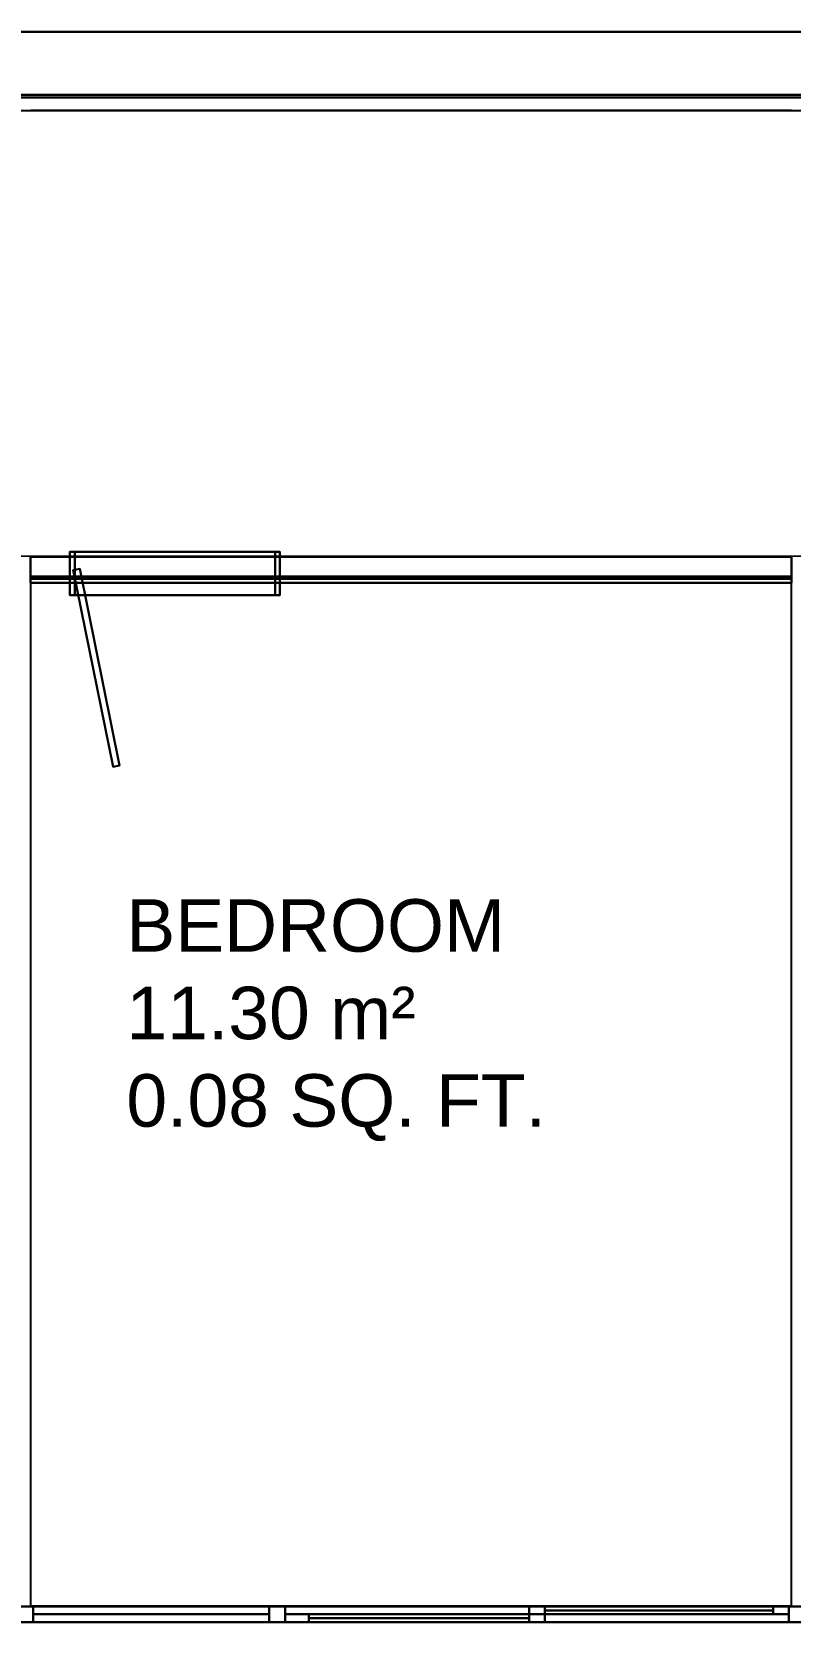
# Model space of a CAD drawing. Header units: metres. Extents: x 0 to 34.6, y -10.7 to 20.6.
# Drawn here: x 17.05 to 19.94, y 2.43 to 8.5 of the extents above; entities that cross this region are included whole.
import ezdxf

# ---------------------------------------------------------------- set-up
doc = ezdxf.new("R2010")
doc.units = ezdxf.units.M
doc.header["$MEASUREMENT"] = 0
doc.layers.get('0').update_dxf_attribs({"linetype": 'CONTINUOUS'})
doc.layers.add('PYDXF', color=90, linetype='CONTINUOUS')
doc.styles.get("Standard").update_dxf_attribs({"font": 'ARIAL.TTF'})

msp = doc.modelspace()

# ---------------------------------------------------------------- linework, layer by layer
for points in [[(20, 8.5), (13, 8.5), (13, 8.5), (20, 8.5)], [(13, 8.25), (20, 8.25), (20, 8.5), (13, 8.5)], [(13, 8.25), (13, 8.5), (20, 8.5), (20, 8.25)], [(21, 8.26, 0.1), (17, 8.26, 0.1), (17, 8.26, 0.1), (21, 8.26, 0.1)], [(17.2, 8.2, 0.1), (17.05, 8.2, 0.1), (17.05, 8.2, 0.1), (17.2, 8.2, 0.1)], [(18, 8.2, 0.1), (17.2, 8.2, 0.1), (17.2, 8.2, 0.1), (18, 8.2, 0.1)], [(19.95, 8.2, 0.1), (18, 8.2, 0.1), (18, 8.2, 0.1), (19.95, 8.2, 0.1)], [(17.2181, 6.5184, 2.6), (17.2, 6.5184, 2.6), (17.2, 6.5184, 2.6), (17.2181, 6.5184, 2.6)], [(17.2, 6.5184, 2.6), (17.2, 6.3531, 2.6), (17.2, 6.3531, 2.6), (17.2, 6.5184, 2.6)], [(17.2, 6.3531, 2.6), (17.2181, 6.3531, 2.6), (17.2181, 6.5184, 2.6), (17.2, 6.5184, 2.6)], [(17.2, 6.3531, 2.6), (17.2, 6.5184, 2.6), (17.2181, 6.5184, 2.6), (17.2181, 6.3531, 2.6)], [(17.2, 6.5184, 2.6), (17.2, 6.3531, 2.6), (17.2, 6.3531, 2.6), (17.2, 6.5184, 2.6)], [(17.2181, 6.5184, 2.6), (17.2, 6.5184, 2.6), (17.2, 6.5184, 2.6), (17.2181, 6.5184, 2.6)], [(17.9821, 6.5184, 2.6), (17.2181, 6.5184, 2.6), (17.2181, 6.5184, 2.6), (17.9821, 6.5184, 2.6)], [(17.2181, 6.3531, 2.6), (17.9821, 6.3531, 2.6), (17.9821, 6.5184, 2.6), (17.2181, 6.5184, 2.6)], [(17.2181, 6.3531, 2.6), (17.2181, 6.5184, 2.6), (17.9821, 6.5184, 2.6), (17.9821, 6.3531, 2.6)], [(17.2181, 6.3531, 2.6), (17.2181, 6.5184, 2.6), (17.2181, 6.5184, 2.6), (17.2181, 6.3531, 2.6)], [(17.9821, 6.3531, 2.6), (17.9821, 6.5184, 2.6), (18, 6.5184, 2.6), (18, 6.3531, 2.6)], [(17.9821, 6.3531, 2.6), (18, 6.3531, 2.6), (18, 6.5184, 2.6), (17.9821, 6.5184, 2.6)], [(18, 6.5184, 2.6), (17.9821, 6.5184, 2.6), (17.9821, 6.5184, 2.6), (18, 6.5184, 2.6)], [(17.9821, 6.5184, 2.6), (17.9821, 6.3531, 2.6), (17.9821, 6.3531, 2.6), (17.9821, 6.5184, 2.6)], [(18, 6.5184, 2.6), (17.9821, 6.5184, 2.6), (17.9821, 6.5184, 2.6), (18, 6.5184, 2.6)], [(18, 6.3531, 2.6), (18, 6.5184, 2.6), (18, 6.5184, 2.6), (18, 6.3531, 2.6)], [(18, 6.3531, 2.6), (18, 6.5184, 2.6), (18, 6.5184, 2.6), (18, 6.3531, 2.6)], [(17.2, 6.5, 0.1), (17.05, 6.5, 0.1), (17.05, 6.5, 0.1), (17.2, 6.5, 0.1)], [(17.2, 6.5, 0.1), (17.05, 6.5, 0.1), (17.05, 6.5, 0.1), (17.2, 6.5, 0.1)], [(17.05, 6.4252, 0.1), (17.05, 6.5, 0.1), (17.2, 6.5, 0.1), (17.2, 6.4252, 0.1)], [(17.05, 6.5, 0.1), (17.05, 6.4252, 0.1), (17.2, 6.4252, 0.1), (17.2, 6.5, 0.1)], [(17.2, 6.4252, 0.1), (17.2, 6.5, 0.1), (18, 6.5, 0.1), (18, 6.4252, 0.1)], [(18, 6.5, 0.1), (17.2, 6.5, 0.1), (17.2, 6.5, 0.1), (18, 6.5, 0.1)], [(17.2, 6.5, 0.1), (17.2, 6.4, 0.1), (18, 6.4, 0.1), (18, 6.5, 0.1)], [(18, 6.5, 0.1), (18, 6.4, 0.1), (17.2, 6.4, 0.1), (17.2, 6.5, 0.1)], [(17.2, 6.5, 0.1), (17.2, 6.4, 0.1), (17.2, 6.4, 0.1), (17.2, 6.5, 0.1)], [(17.2, 6.5, 0.1), (17.2, 6.4252, 0.1), (18, 6.4252, 0.1), (18, 6.5, 0.1)], [(17.2373, 6.4535, 2.6), (17.389, 5.7047, 2.6), (17.3648, 5.6998, 2.6), (17.213, 6.4486, 2.6)], [(17.2373, 6.4535, 2.6), (17.213, 6.4486, 2.6), (17.3648, 5.6998, 2.6), (17.389, 5.7047, 2.6)], [(17.2373, 6.4535, 2.6), (17.2373, 6.4535, 2.6), (17.213, 6.4486, 2.6)], [(17.213, 6.4486, 2.6), (17.213, 6.4486, 2.6), (17.3648, 5.6998, 2.6)], [(17.389, 5.7047, 2.6), (17.389, 5.7047, 2.6), (17.2373, 6.4535, 2.6)], [(18, 6.4252, 0.1), (18, 6.5, 0.1), (19.95, 6.5, 0.1), (19.95, 6.4252, 0.1)], [(19.95, 6.5, 0.1), (18, 6.5, 0.1), (18, 6.5, 0.1), (19.95, 6.5, 0.1)], [(19.95, 6.5, 0.1), (18, 6.5, 0.1), (18, 6.5, 0.1), (19.95, 6.5, 0.1)], [(18, 6.5, 0.1), (18, 6.4, 0.1), (18, 6.4, 0.1), (18, 6.5, 0.1)], [(18, 6.5, 0.1), (18, 6.4252, 0.1), (19.95, 6.4252, 0.1), (19.95, 6.5, 0.1)], [(17.05, 6.4252, 0.1), (17.05, 6.4154, 0.1), (17.2, 6.4154, 0.1), (17.2, 6.4252, 0.1)], [(17.05, 6.4154, 0.1), (17.05, 6.4252, 0.1), (17.2, 6.4252, 0.1), (17.2, 6.4154, 0.1)], [(17.05, 6.4154, 0.1), (17.05, 6.4, 0.1), (17.2, 6.4, 0.1), (17.2, 6.4154, 0.1)], [(17.05, 6.4, 0.1), (17.05, 6.4154, 0.1), (17.2, 6.4154, 0.1), (17.2, 6.4, 0.1)], [(17.05, 6.4, 0.1), (17.2, 6.4, 0.1), (17.2, 6.4, 0.1), (17.05, 6.4, 0.1)], [(17.05, 6.4, 0.1), (17.2, 6.4, 0.1), (17.2, 6.4, 0.1), (17.05, 6.4, 0.1)], [(17.2, 6.4252, 0.1), (17.2, 6.4154, 0.1), (18, 6.4154, 0.1), (18, 6.4252, 0.1)], [(17.2, 6.4154, 0.1), (17.2, 6.4252, 0.1), (18, 6.4252, 0.1), (18, 6.4154, 0.1)], [(17.2, 6.4154, 0.1), (17.2, 6.4, 0.1), (18, 6.4, 0.1), (18, 6.4154, 0.1)], [(17.2, 6.4, 0.1), (17.2, 6.4154, 0.1), (18, 6.4154, 0.1), (18, 6.4, 0.1)], [(17.2, 6.4, 0.1), (18, 6.4, 0.1), (18, 6.4, 0.1), (17.2, 6.4, 0.1)], [(18, 6.4252, 0.1), (18, 6.4154, 0.1), (19.95, 6.4154, 0.1), (19.95, 6.4252, 0.1)], [(18, 6.4154, 0.1), (18, 6.4252, 0.1), (19.95, 6.4252, 0.1), (19.95, 6.4154, 0.1)], [(18, 6.4154, 0.1), (18, 6.4, 0.1), (19.95, 6.4, 0.1), (19.95, 6.4154, 0.1)], [(18, 6.4, 0.1), (18, 6.4154, 0.1), (19.95, 6.4154, 0.1), (19.95, 6.4, 0.1)], [(18, 6.4, 0.1), (19.95, 6.4, 0.1), (19.95, 6.4, 0.1), (18, 6.4, 0.1)], [(18, 6.4, 0.1), (19.95, 6.4, 0.1), (19.95, 6.4, 0.1), (18, 6.4, 0.1)], [(17.2, 6.3531, 2.6), (17.2181, 6.3531, 2.6), (17.2181, 6.3531, 2.6), (17.2, 6.3531, 2.6)], [(17.2, 6.3531, 2.6), (17.2181, 6.3531, 2.6), (17.2181, 6.3531, 2.6), (17.2, 6.3531, 2.6)], [(17.2181, 6.3531, 2.6), (17.9821, 6.3531, 2.6), (17.9821, 6.3531, 2.6), (17.2181, 6.3531, 2.6)], [(17.9821, 6.3531, 2.6), (18, 6.3531, 2.6), (18, 6.3531, 2.6), (17.9821, 6.3531, 2.6)], [(17.9821, 6.3531, 2.6), (18, 6.3531, 2.6), (18, 6.3531, 2.6), (17.9821, 6.3531, 2.6)], [(17.3648, 5.6998, 2.6), (17.3648, 5.6998, 2.6), (17.389, 5.7047, 2.6)], [(17.06, 2.5, 0.1), (17.06, 2.44, 0.1), (17, 2.44, 0.1), (17, 2.5, 0.1)], [(17.06, 2.5, 0.1), (17, 2.5, 0.1), (17, 2.5, 0.1), (17.06, 2.5, 0.1)], [(17.06, 2.5, 0.1), (17, 2.5, 0.1), (17, 2.5, 0.1), (17.06, 2.5, 0.1)], [(17.06, 2.5, 0.1), (17, 2.5, 0.1), (17, 2.44, 0.1), (17.06, 2.44, 0.1)], [(17.06, 2.5, 0.1), (17.06, 2.5, 0.1), (17, 2.5, 0.1)], [(17.05, 2.5, 0.1), (17.2, 2.5, 0.1), (17.2, 2.5, 0.1), (17.05, 2.5, 0.1)], [(17.96, 2.5, 0.1), (17.96, 2.44, 0.1), (17.06, 2.44, 0.1), (17.06, 2.5, 0.1)], [(17.96, 2.5, 0.1), (17.06, 2.5, 0.1), (17.06, 2.44, 0.1), (17.96, 2.44, 0.1)], [(17.96, 2.5, 0.1), (17.06, 2.5, 0.1), (17.06, 2.5, 0.1), (17.96, 2.5, 0.1)], [(17.96, 2.5, 0.1), (17.06, 2.5, 0.1), (17.06, 2.44, 0.1), (17.96, 2.44, 0.1)], [(17.06, 2.44, 0.1), (17.06, 2.5, 0.1), (17.96, 2.5, 0.1), (17.96, 2.44, 0.1)], [(17.96, 2.5, 0.1), (17.96, 2.5, 0.1), (17.06, 2.5, 0.1)], [(17.06, 2.44, 0.1), (17.06, 2.5, 0.1), (17.06, 2.5, 0.1), (17.06, 2.44, 0.1)], [(17.2, 2.5, 0.1), (18, 2.5, 0.1), (18, 2.5, 0.1), (17.2, 2.5, 0.1)], [(18.02, 2.5, 0.1), (18.02, 2.44, 0.1), (17.96, 2.44, 0.1), (17.96, 2.5, 0.1)], [(18.02, 2.5, 0.1), (17.96, 2.5, 0.1), (17.96, 2.44, 0.1), (18.02, 2.44, 0.1)], [(18.02, 2.5, 0.1), (17.96, 2.5, 0.1), (17.96, 2.5, 0.1), (18.02, 2.5, 0.1)], [(18.02, 2.5, 0.1), (17.96, 2.5, 0.1), (17.96, 2.44, 0.1), (18.02, 2.44, 0.1)], [(17.96, 2.5, 0.1), (18.02, 2.5, 0.1), (18.02, 2.5, 0.1), (17.96, 2.5, 0.1)], [(18.02, 2.5, 0.1), (18.02, 2.5, 0.1), (17.96, 2.5, 0.1)], [(17.96, 2.44, 0.1), (17.96, 2.5, 0.1), (17.96, 2.5, 0.1), (17.96, 2.44, 0.1)], [(18, 2.5, 0.1), (19.95, 2.5, 0.1), (19.95, 2.5, 0.1), (18, 2.5, 0.1)], [(18.02, 2.44, 0.1), (18.02, 2.5, 0.1), (18.02, 2.5, 0.1), (18.02, 2.44, 0.1)], [(19.94, 2.44, 0.1), (19.94, 2.5, 0.1), (18.02, 2.5, 0.1), (18.02, 2.44, 0.1)], [(18.02, 2.44, 0.1), (18.02, 2.44, 0.1), (18.02, 2.5, 0.1)], [(19.94, 2.44, 0.1), (18.02, 2.44, 0.1), (18.02, 2.5, 0.1), (19.94, 2.5, 0.1)], [(19.94, 2.5, 0.1), (19.94, 2.5, 0.1), (18.02, 2.5, 0.1)], [(18.95, 2.5, 0.1), (19.01, 2.5, 0.1), (19.01, 2.5, 0.1), (18.95, 2.5, 0.1)], [(18.95, 2.5, 0.1), (19.01, 2.5, 0.1), (19.01, 2.5, 0.1), (18.95, 2.5, 0.1)], [(18.95, 2.5, 0.1), (19.01, 2.5, 0.1), (19.01, 2.5, 0.1), (18.95, 2.5, 0.1)], [(18.95, 2.5, 0.1), (18.95, 2.5, 0.1), (18.95, 2.47, 0.1)], [(18.95, 2.5, 0.1), (18.95, 2.5, 0.1), (18.95, 2.47, 0.1)], [(18.95, 2.5, 0.1), (18.95, 2.5, 0.1), (18.95, 2.47, 0.1)], [(18.95, 2.5, 0.1), (19.01, 2.5, 0.1), (19.01, 2.47, 0.1), (18.95, 2.47, 0.1)], [(19.01, 2.5, 0.1), (18.95, 2.5, 0.1), (18.95, 2.47, 0.1), (19.01, 2.47, 0.1)], [(19.01, 2.5, 0.1), (19.88, 2.5, 0.1), (19.88, 2.5, 0.1), (19.01, 2.5, 0.1)], [(19.01, 2.5, 0.1), (19.88, 2.5, 0.1), (19.88, 2.5, 0.1), (19.01, 2.5, 0.1)], [(19.01, 2.5, 0.1), (19.01, 2.5, 0.1), (19.01, 2.47, 0.1)], [(19.88, 2.5, 0.1), (19.01, 2.5, 0.1), (19.01, 2.47, 0.1), (19.88, 2.47, 0.1)], [(19.01, 2.5, 0.1), (19.88, 2.5, 0.1), (19.88, 2.47, 0.1), (19.01, 2.47, 0.1)], [(19.01, 2.5, 0.1), (19.88, 2.5, 0.1), (19.88, 2.47, 0.1), (19.01, 2.47, 0.1)], [(19.88, 2.5, 0.1), (19.01, 2.5, 0.1), (19.01, 2.47, 0.1), (19.88, 2.47, 0.1)], [(19.88, 2.5, 0.1), (19.94, 2.5, 0.1), (19.94, 2.5, 0.1), (19.88, 2.5, 0.1)], [(19.88, 2.5, 0.1), (19.94, 2.5, 0.1), (19.94, 2.5, 0.1), (19.88, 2.5, 0.1)], [(19.88, 2.5, 0.1), (19.94, 2.5, 0.1), (19.94, 2.5, 0.1), (19.88, 2.5, 0.1)], [(19.88, 2.5, 0.1), (19.94, 2.5, 0.1), (19.94, 2.47, 0.1), (19.88, 2.47, 0.1)], [(19.88, 2.5, 0.1), (19.88, 2.5, 0.1), (19.88, 2.47, 0.1)], [(19.94, 2.5, 0.1), (19.88, 2.5, 0.1), (19.88, 2.47, 0.1), (19.94, 2.47, 0.1)], [(20, 2.5, 0.1), (20, 2.44, 0.1), (19.94, 2.44, 0.1), (19.94, 2.5, 0.1)], [(19.94, 2.5, 0.1), (19.94, 2.44, 0.1), (19.94, 2.44, 0.1), (19.94, 2.5, 0.1)], [(20, 2.5, 0.1), (19.94, 2.5, 0.1), (19.94, 2.5, 0.1), (20, 2.5, 0.1)], [(20, 2.5, 0.1), (19.94, 2.5, 0.1), (19.94, 2.44, 0.1), (20, 2.44, 0.1)], [(20, 2.5, 0.1), (20, 2.5, 0.1), (19.94, 2.5, 0.1)], [(19.94, 2.5, 0.1), (19.94, 2.5, 0.1), (19.94, 2.44, 0.1)], [(20, 2.5, 0.1), (20, 2.5, 0.1), (19.94, 2.5, 0.1)], [(19.94, 2.5, 0.1), (19.94, 2.5, 0.1), (19.94, 2.47, 0.1)], [(19.94, 2.5, 0.1), (19.94, 2.5, 0.1), (19.94, 2.47, 0.1)], [(19.94, 2.5, 0.1), (19.94, 2.5, 0.1), (19.94, 2.47, 0.1)], [(17, 2.44, 0.1), (17.06, 2.44, 0.1), (17.06, 2.44, 0.1), (17, 2.44, 0.1)], [(17, 2.44, 0.1), (17, 2.44, 0.1), (17.06, 2.44, 0.1)], [(17, 2.44, 0.1), (17.06, 2.44, 0.1), (17.06, 2.44, 0.1), (17, 2.44, 0.1)], [(17.96, 2.47, 0.1), (17.96, 2.47, 0.1), (17.06, 2.47, 0.1)], [(17.06, 2.44, 0.1), (17.96, 2.44, 0.1), (17.96, 2.44, 0.1), (17.06, 2.44, 0.1)], [(17.06, 2.44, 0.1), (17.06, 2.44, 0.1), (17.96, 2.44, 0.1)], [(17.96, 2.44, 0.1), (18.02, 2.44, 0.1), (18.02, 2.44, 0.1), (17.96, 2.44, 0.1)], [(17.96, 2.44, 0.1), (17.96, 2.44, 0.1), (18.02, 2.44, 0.1)], [(18.02, 2.44, 0.1), (17.96, 2.44, 0.1), (17.96, 2.44, 0.1), (18.02, 2.44, 0.1)], [(18.02, 2.47, 0.1), (18.11, 2.47, 0.1), (18.11, 2.47, 0.1), (18.02, 2.47, 0.1)], [(18.02, 2.47, 0.1), (18.11, 2.47, 0.1), (18.11, 2.47, 0.1), (18.02, 2.47, 0.1)], [(18.02, 2.47, 0.1), (18.11, 2.47, 0.1), (18.11, 2.47, 0.1), (18.02, 2.47, 0.1)], [(18.02, 2.47, 0.1), (18.02, 2.47, 0.1), (18.02, 2.44, 0.1)], [(18.02, 2.47, 0.1), (18.02, 2.47, 0.1), (18.02, 2.44, 0.1)], [(18.02, 2.47, 0.1), (18.02, 2.47, 0.1), (18.02, 2.44, 0.1)], [(18.02, 2.47, 0.1), (18.11, 2.47, 0.1), (18.11, 2.44, 0.1), (18.02, 2.44, 0.1)], [(18.11, 2.47, 0.1), (18.02, 2.47, 0.1), (18.02, 2.44, 0.1), (18.11, 2.44, 0.1)], [(18.02, 2.44, 0.1), (18.02, 2.44, 0.1), (19.94, 2.44, 0.1)], [(18.02, 2.44, 0.1), (18.02, 2.44, 0.1), (18.11, 2.44, 0.1)], [(18.02, 2.44, 0.1), (18.02, 2.44, 0.1), (18.11, 2.44, 0.1)], [(18.02, 2.44, 0.1), (18.02, 2.44, 0.1), (18.11, 2.44, 0.1)], [(18.11, 2.47, 0.1), (18.95, 2.47, 0.1), (18.95, 2.47, 0.1), (18.11, 2.47, 0.1)], [(18.11, 2.47, 0.1), (18.95, 2.47, 0.1), (18.95, 2.47, 0.1), (18.11, 2.47, 0.1)], [(18.11, 2.47, 0.1), (18.11, 2.47, 0.1), (18.11, 2.44, 0.1)], [(18.95, 2.47, 0.1), (18.11, 2.47, 0.1), (18.11, 2.44, 0.1), (18.95, 2.44, 0.1)], [(18.11, 2.47, 0.1), (18.95, 2.47, 0.1), (18.95, 2.44, 0.1), (18.11, 2.44, 0.1)], [(18.11, 2.47, 0.1), (18.95, 2.47, 0.1), (18.95, 2.44, 0.1), (18.11, 2.44, 0.1)], [(18.95, 2.47, 0.1), (18.11, 2.47, 0.1), (18.11, 2.44, 0.1), (18.95, 2.44, 0.1)], [(18.11, 2.455, 0.1), (18.11, 2.455, 0.1), (18.95, 2.455, 0.1)], [(18.11, 2.44, 0.1), (18.11, 2.44, 0.1), (18.95, 2.44, 0.1)], [(18.11, 2.44, 0.1), (18.11, 2.44, 0.1), (18.95, 2.44, 0.1)], [(18.95, 2.47, 0.1), (18.95, 2.47, 0.1), (19.01, 2.47, 0.1)], [(18.95, 2.47, 0.1), (18.95, 2.47, 0.1), (19.01, 2.47, 0.1)], [(18.95, 2.47, 0.1), (18.95, 2.47, 0.1), (19.01, 2.47, 0.1)], [(18.95, 2.47, 0.1), (19.01, 2.47, 0.1), (19.01, 2.47, 0.1), (18.95, 2.47, 0.1)], [(18.95, 2.47, 0.1), (19.01, 2.47, 0.1), (19.01, 2.47, 0.1), (18.95, 2.47, 0.1)], [(18.95, 2.47, 0.1), (19.01, 2.47, 0.1), (19.01, 2.47, 0.1), (18.95, 2.47, 0.1)], [(18.95, 2.47, 0.1), (19.01, 2.47, 0.1), (19.01, 2.44, 0.1), (18.95, 2.44, 0.1)], [(18.95, 2.47, 0.1), (18.95, 2.47, 0.1), (18.95, 2.44, 0.1)], [(19.01, 2.47, 0.1), (18.95, 2.47, 0.1), (18.95, 2.44, 0.1), (19.01, 2.44, 0.1)], [(18.95, 2.44, 0.1), (18.95, 2.44, 0.1), (19.01, 2.44, 0.1)], [(18.95, 2.44, 0.1), (18.95, 2.44, 0.1), (19.01, 2.44, 0.1)], [(18.95, 2.44, 0.1), (18.95, 2.44, 0.1), (19.01, 2.44, 0.1)], [(19.01, 2.485, 0.1), (19.01, 2.485, 0.1), (19.88, 2.485, 0.1)], [(19.01, 2.47, 0.1), (19.01, 2.47, 0.1), (19.88, 2.47, 0.1)], [(19.01, 2.47, 0.1), (19.01, 2.47, 0.1), (19.88, 2.47, 0.1)], [(19.01, 2.47, 0.1), (19.01, 2.47, 0.1), (19.01, 2.44, 0.1)], [(19.01, 2.47, 0.1), (19.01, 2.47, 0.1), (19.01, 2.44, 0.1)], [(19.01, 2.47, 0.1), (19.01, 2.47, 0.1), (19.01, 2.44, 0.1)], [(19.88, 2.47, 0.1), (19.88, 2.47, 0.1), (19.94, 2.47, 0.1)], [(19.88, 2.47, 0.1), (19.88, 2.47, 0.1), (19.94, 2.47, 0.1)], [(19.88, 2.47, 0.1), (19.88, 2.47, 0.1), (19.94, 2.47, 0.1)], [(19.94, 2.44, 0.1), (20, 2.44, 0.1), (20, 2.44, 0.1), (19.94, 2.44, 0.1)], [(19.94, 2.44, 0.1), (19.94, 2.44, 0.1), (20, 2.44, 0.1)], [(19.94, 2.44, 0.1), (19.94, 2.44, 0.1), (20, 2.44, 0.1)]]:
    msp.add_3dface(points)
at = {"layer": 'PYDXF', "linetype": 'Continuous'}
msp.add_lwpolyline([(0, 8.5), (30, 8.5), (30, 0), (0, 0)], close=True, dxfattribs=at)
at = {"layer": 'PYDXF', "linetype": 'Continuous', "elevation": 0.1}
for points in [[(8.2981, 6.5045), (8.2981, 8.2), (25.05, 8.2), (25.05, 6.5)], [(17.05, 2.5024), (19.95, 2.5024), (19.95, 6.4), (17.05, 6.4)]]:
    msp.add_lwpolyline(points, close=True, dxfattribs=at)

# ---------------------------------------------------------------- texts
at = {"layer": 'PYDXF', "linetype": 'Continuous', "insert": (17.4151, 5.195), "char_height": 0.2, "attachment_point": 1}
msp.add_mtext_dynamic_manual_height_columns('BEDROOM\\P11.30 m²\\P0.08 SQ. FT.', width=2.267316, gutter_width=5, heights=[0], dxfattribs=at)

doc.saveas('drawing.dxf')
